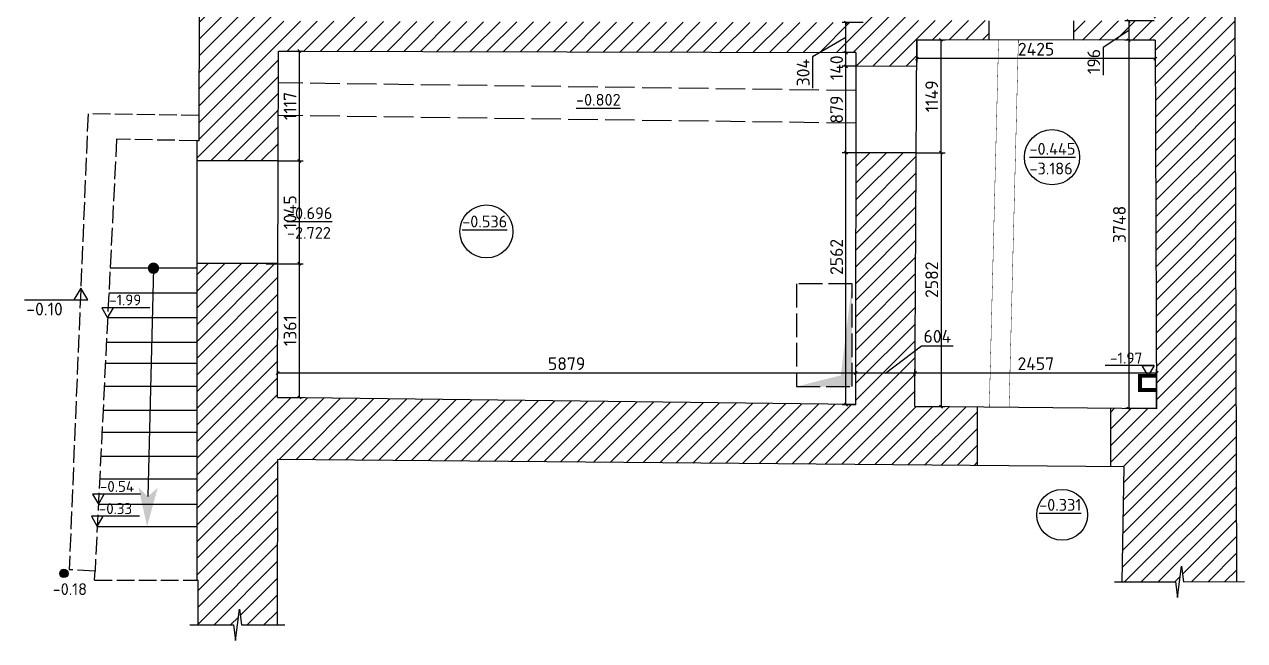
# Model space of a CAD drawing. Header units: millimetres. Extents: x 904915 to 1000606, y 1634169 to 1674089.
# Drawn here: x 904915 to 917326, y 1653727 to 1659995 of the extents above; entities that cross this region are included whole.
import ezdxf

# ---------------------------------------------------------------- set-up
doc = ezdxf.new("R2010")
doc.units = ezdxf.units.MM
doc.linetypes.add('334', pattern=[5, 4, -1])
doc.linetypes.add('ACAD_ISO02W100', pattern=[15, 12, -3])
for name, color, linetype in [('Балки', 140, 'ACAD_ISO02W100'), ('Канализация', 28, 'Continuous'), ('Контур', 7, 'Continuous'), ('Отметки', 7, 'Continuous'), ('Отметки коммуникаций', 7, 'Continuous'), ('Перепад', 251, 'ACAD_ISO02W100'), ('Пожарные коммуникации', 1, 'Continuous'), ('Размеры', 224, 'Continuous'), ('Тех отверстия', 5, 'ACAD_ISO02W100'), ('Штриховка', 252, 'Continuous')]:
    doc.layers.add(name, color=color, linetype=linetype)
doc.styles.add('ISOCPEUR', font='isocpeur.ttf')
doc.dimstyles.new('GENPLAN 1000', dxfattribs={"dimscale": 10, "dimtxt": 13, "dimasz": 3, "dimexe": 4, "dimexo": 0, "dimgap": 3, "dimtad": 1, "dimdec": 0, "dimzin": 0, "dimtxsty": 'ISOCPEUR', "dimblk1": 'OBLIQUE', "dimblk2": 'OBLIQUE', "dimsah": 1, "dimcen": -1, "dimaunit": 1, "dimadec": 3, "dimazin": 0, "dimtfac": 0.75, "dimtdec": 0, "dimtix": 1, "dimtmove": 1, "dimatfit": 3, "dimfxl": 0, "dimtvp": 0.6, "dimarcsym": 0})

# ---------------------------------------------------------------- blocks, each defined once
blk = doc.blocks.new('S1')
at = {"color": 0, "const_width": 0.75}
blk.add_lwpolyline([(-0.375, 0, 1), (0.375, 0, 1)], format="xyb", close=True, dxfattribs=at)
blk = doc.blocks.new('*U10')
at = {"layer": 'Штриховка'}
blk.add_lwpolyline([(0, 0), (1.966, 1.237)], dxfattribs=at)
blk.add_solid([(2.223, 1.399), (1.836, 1.272), (1.941, 1.105), (1.966, 1.237)], dxfattribs=at)
at = {"layer": 'Штриховка', "xscale": 0.07662220042706859, "yscale": 0.07662220042706859, "zscale": 0.07662220042706859, "rotation": 180.7212171987367}
blk.add_blockref('S1', (0, 0), dxfattribs=at)
blk = doc.blocks.new('806')
at = {"color": 0, "const_width": 0.6}
blk.add_lwpolyline([(-0.3, 0, 1), (0.3, 0, 1)], format="xyb", close=True, dxfattribs=at)
at = {"color": 0}
blk.add_circle((0, 0), 0.6, dxfattribs=at)
blk = doc.blocks.new('_Oblique')
at = {"color": 0, "linetype": 'ByBlock', "lineweight": -2}
blk.add_line((-0.5, -0.5), (0.5, 0.5), dxfattribs=at)
blk = doc.blocks.new('*D334')
at = {"layer": 'Defpoints', "color": 0, "ltscale": 0.03}
for p in [(916407, 1660031), (916147, 1659835), (916417, 1659835)]:
    blk.add_point(p, dxfattribs=at)
at = {"layer": 'Размеры', "color": 0, "lineweight": -2, "ltscale": 0.03}
for p, q in [((916407, 1660031), (916107, 1660031)), ((916147, 1660031), (916147, 1659835)), ((916147, 1659933), (915887, 1659759)), ((916417, 1659835), (916107, 1659835)), ((915887, 1659759), (915887, 1659478))]:
    blk.add_line(p, q, dxfattribs=at)
at = {"layer": 'Размеры', "color": 0, "lineweight": -2, "ltscale": 0.03, "xscale": 30, "yscale": 30, "zscale": 30}
for p, rotation in [((916147, 1660031), 90), ((916147, 1659835), 270)]:
    blk.add_blockref('_Oblique', p, dxfattribs=dict(at, rotation=rotation))
at = {"layer": 'Размеры', "color": 0, "ltscale": 0.03, "insert": (915792, 1659618), "char_height": 130, "attachment_point": 5, "rotation": 90, "style": 'ISOCPEUR'}
blk.add_mtext('196', dxfattribs=at)
blk = doc.blocks.new('*D335')
at = {"layer": 'Defpoints', "color": 0, "ltscale": 0.03}
for p in [(916417, 1659835), (916147, 1656087), (916431, 1656087)]:
    blk.add_point(p, dxfattribs=at)
at = {"layer": 'Размеры', "color": 0, "lineweight": -2, "ltscale": 0.03}
for p, q in [((916417, 1659835), (916107, 1659835)), ((916147, 1659835), (916147, 1656087)), ((916431, 1656087), (916107, 1656087))]:
    blk.add_line(p, q, dxfattribs=at)
at = {"layer": 'Размеры', "color": 0, "lineweight": -2, "ltscale": 0.03, "xscale": 30, "yscale": 30, "zscale": 30}
for p, rotation in [((916147, 1659835), 90), ((916147, 1656087), 270)]:
    blk.add_blockref('_Oblique', p, dxfattribs=dict(at, rotation=rotation))
at = {"layer": 'Размеры', "color": 0, "ltscale": 0.03, "insert": (916052, 1657961), "char_height": 130, "attachment_point": 5, "rotation": 90, "style": 'ISOCPEUR'}
blk.add_mtext('3748', dxfattribs=at)
blk = doc.blocks.new('*D336')
at = {"layer": 'Defpoints', "color": 0, "ltscale": 0.03}
for p in [(913973, 1656449), (913973, 1656202), (916431, 1656087)]:
    blk.add_point(p, dxfattribs=at)
at = {"layer": 'Размеры', "color": 0, "lineweight": -2, "ltscale": 0.03}
for p, q in [((913973, 1656202), (913973, 1656489)), ((916431, 1656449), (913973, 1656449)), ((916431, 1656087), (916431, 1656489))]:
    blk.add_line(p, q, dxfattribs=at)
at = {"layer": 'Размеры', "color": 0, "lineweight": -2, "ltscale": 0.03, "xscale": 30, "yscale": 30, "zscale": 30, "rotation": 180}
blk.add_blockref('_Oblique', (913973, 1656449), dxfattribs=at)
at = {"layer": 'Размеры', "color": 0, "lineweight": -2, "ltscale": 0.03, "xscale": 30, "yscale": 30, "zscale": 30}
blk.add_blockref('_Oblique', (916431, 1656449), dxfattribs=at)
at = {"layer": 'Размеры', "color": 0, "ltscale": 0.03, "insert": (915202, 1656544), "char_height": 130, "attachment_point": 5, "style": 'ISOCPEUR'}
blk.add_mtext('2457', dxfattribs=at)
blk = doc.blocks.new('*D337')
at = {"layer": 'Defpoints', "color": 0, "ltscale": 0.03}
for p in [(913370, 1656449), (913973, 1656202), (913370, 1656127)]:
    blk.add_point(p, dxfattribs=at)
at = {"layer": 'Размеры', "color": 0, "lineweight": -2, "ltscale": 0.03}
for p, q in [((913672, 1656449), (914041, 1656727)), ((914041, 1656727), (914361, 1656727)), ((913370, 1656127), (913370, 1656489)), ((913973, 1656449), (913370, 1656449)), ((913973, 1656202), (913973, 1656489))]:
    blk.add_line(p, q, dxfattribs=at)
at = {"layer": 'Размеры', "color": 0, "lineweight": -2, "ltscale": 0.03, "xscale": 30, "yscale": 30, "zscale": 30, "rotation": 180}
blk.add_blockref('_Oblique', (913370, 1656449), dxfattribs=at)
at = {"layer": 'Размеры', "color": 0, "lineweight": -2, "ltscale": 0.03, "xscale": 30, "yscale": 30, "zscale": 30}
blk.add_blockref('_Oblique', (913973, 1656449), dxfattribs=at)
at = {"layer": 'Размеры', "color": 0, "ltscale": 0.03, "insert": (914201, 1656822), "char_height": 130, "attachment_point": 5, "style": 'ISOCPEUR'}
blk.add_mtext('604', dxfattribs=at)
blk = doc.blocks.new('*D338')
at = {"layer": 'Defpoints', "color": 0, "ltscale": 0.03}
for p in [(907490, 1656449), (907490, 1656200), (913370, 1656127)]:
    blk.add_point(p, dxfattribs=at)
at = {"layer": 'Размеры', "color": 0, "lineweight": -2, "ltscale": 0.03}
for p, q in [((907490, 1656200), (907490, 1656489)), ((913370, 1656449), (907490, 1656449)), ((913370, 1656127), (913370, 1656489))]:
    blk.add_line(p, q, dxfattribs=at)
at = {"layer": 'Размеры', "color": 0, "lineweight": -2, "ltscale": 0.03, "xscale": 30, "yscale": 30, "zscale": 30, "rotation": 180}
blk.add_blockref('_Oblique', (907490, 1656449), dxfattribs=at)
at = {"layer": 'Размеры', "color": 0, "lineweight": -2, "ltscale": 0.03, "xscale": 30, "yscale": 30, "zscale": 30}
blk.add_blockref('_Oblique', (913370, 1656449), dxfattribs=at)
at = {"layer": 'Размеры', "color": 0, "ltscale": 0.03, "insert": (910430, 1656544), "char_height": 130, "attachment_point": 5, "style": 'ISOCPEUR'}
blk.add_mtext('5879', dxfattribs=at)
blk = doc.blocks.new('*D339')
at = {"layer": 'Defpoints', "color": 0, "ltscale": 0.03}
for p in [(907375, 1657561), (907712, 1657561), (907490, 1656200)]:
    blk.add_point(p, dxfattribs=at)
at = {"layer": 'Размеры', "color": 0, "lineweight": -2, "ltscale": 0.03}
for p, q in [((907375, 1657561), (907752, 1657561)), ((907712, 1656200), (907712, 1657561)), ((907490, 1656200), (907752, 1656200))]:
    blk.add_line(p, q, dxfattribs=at)
at = {"layer": 'Размеры', "color": 0, "lineweight": -2, "ltscale": 0.03, "xscale": 30, "yscale": 30, "zscale": 30}
for p, rotation in [((907712, 1657561), 90), ((907712, 1656200), 270)]:
    blk.add_blockref('_Oblique', p, dxfattribs=dict(at, rotation=rotation))
at = {"layer": 'Размеры', "color": 0, "ltscale": 0.03, "insert": (907617, 1656881), "char_height": 130, "attachment_point": 5, "rotation": 90, "style": 'ISOCPEUR'}
blk.add_mtext('1361', dxfattribs=at)
blk = doc.blocks.new('*D340')
at = {"layer": 'Defpoints', "color": 0, "ltscale": 0.03}
for p in [(907498, 1658606), (907712, 1658606), (907375, 1657561)]:
    blk.add_point(p, dxfattribs=at)
at = {"layer": 'Размеры', "color": 0, "lineweight": -2, "ltscale": 0.03}
for p, q in [((907498, 1658606), (907752, 1658606)), ((907712, 1657561), (907712, 1658606)), ((907375, 1657561), (907752, 1657561))]:
    blk.add_line(p, q, dxfattribs=at)
at = {"layer": 'Размеры', "color": 0, "lineweight": -2, "ltscale": 0.03, "xscale": 30, "yscale": 30, "zscale": 30}
for p, rotation in [((907712, 1658606), 90), ((907712, 1657561), 270)]:
    blk.add_blockref('_Oblique', p, dxfattribs=dict(at, rotation=rotation))
at = {"layer": 'Размеры', "color": 0, "ltscale": 0.03, "insert": (907617, 1658084), "char_height": 130, "attachment_point": 5, "rotation": 90, "style": 'ISOCPEUR'}
blk.add_mtext('1045', dxfattribs=at)
blk = doc.blocks.new('*D341')
at = {"layer": 'Defpoints', "color": 0, "ltscale": 0.03}
for p in [(907501, 1659724), (907712, 1659724), (907498, 1658606)]:
    blk.add_point(p, dxfattribs=at)
at = {"layer": 'Размеры', "color": 0, "lineweight": -2, "ltscale": 0.03}
for p, q in [((907501, 1659724), (907752, 1659724)), ((907712, 1658606), (907712, 1659724)), ((907498, 1658606), (907752, 1658606))]:
    blk.add_line(p, q, dxfattribs=at)
at = {"layer": 'Размеры', "color": 0, "lineweight": -2, "ltscale": 0.03, "xscale": 30, "yscale": 30, "zscale": 30}
for p, rotation in [((907712, 1659724), 90), ((907712, 1658606), 270)]:
    blk.add_blockref('_Oblique', p, dxfattribs=dict(at, rotation=rotation))
at = {"layer": 'Размеры', "color": 0, "ltscale": 0.03, "insert": (907617, 1659165), "char_height": 130, "attachment_point": 5, "rotation": 90, "style": 'ISOCPEUR'}
blk.add_mtext('1117', dxfattribs=at)
blk = doc.blocks.new('*D342')
at = {"layer": 'Defpoints', "color": 0, "ltscale": 0.03}
for p in [(913271, 1658690), (913371, 1658690), (913370, 1656127)]:
    blk.add_point(p, dxfattribs=at)
at = {"layer": 'Размеры', "color": 0, "lineweight": -2, "ltscale": 0.03}
for p, q in [((913371, 1658690), (913231, 1658690)), ((913271, 1656127), (913271, 1658690)), ((913370, 1656127), (913231, 1656127))]:
    blk.add_line(p, q, dxfattribs=at)
at = {"layer": 'Размеры', "color": 0, "lineweight": -2, "ltscale": 0.03, "xscale": 30, "yscale": 30, "zscale": 30}
for p, rotation in [((913271, 1658690), 90), ((913271, 1656127), 270)]:
    blk.add_blockref('_Oblique', p, dxfattribs=dict(at, rotation=rotation))
at = {"layer": 'Размеры', "color": 0, "ltscale": 0.03, "insert": (913176, 1657630), "char_height": 130, "attachment_point": 5, "rotation": 90, "style": 'ISOCPEUR'}
blk.add_mtext('2562', dxfattribs=at)
blk = doc.blocks.new('*D343')
at = {"layer": 'Defpoints', "color": 0, "ltscale": 0.03}
for p in [(913271, 1659569), (913372, 1659569), (913371, 1658690)]:
    blk.add_point(p, dxfattribs=at)
at = {"layer": 'Размеры', "color": 0, "lineweight": -2, "ltscale": 0.03}
for p, q in [((913372, 1659569), (913231, 1659569)), ((913271, 1658690), (913271, 1659569)), ((913371, 1658690), (913231, 1658690))]:
    blk.add_line(p, q, dxfattribs=at)
at = {"layer": 'Размеры', "color": 0, "lineweight": -2, "ltscale": 0.03, "xscale": 30, "yscale": 30, "zscale": 30}
for p, rotation in [((913271, 1659569), 90), ((913271, 1658690), 270)]:
    blk.add_blockref('_Oblique', p, dxfattribs=dict(at, rotation=rotation))
at = {"layer": 'Размеры', "color": 0, "ltscale": 0.03, "insert": (913176, 1659129), "char_height": 130, "attachment_point": 5, "rotation": 90, "style": 'ISOCPEUR'}
blk.add_mtext('879', dxfattribs=at)
blk = doc.blocks.new('*D344')
at = {"layer": 'Defpoints', "color": 0, "ltscale": 0.03}
for p in [(913271, 1659709), (913372, 1659709), (913372, 1659569)]:
    blk.add_point(p, dxfattribs=at)
at = {"layer": 'Размеры', "color": 0, "lineweight": -2, "ltscale": 0.03}
for p, q in [((913372, 1659709), (913231, 1659709)), ((913271, 1659569), (913271, 1659709)), ((913372, 1659569), (913231, 1659569))]:
    blk.add_line(p, q, dxfattribs=at)
at = {"layer": 'Размеры', "color": 0, "lineweight": -2, "ltscale": 0.03, "xscale": 30, "yscale": 30, "zscale": 30}
for p, rotation in [((913271, 1659709), 90), ((913271, 1659569), 270)]:
    blk.add_blockref('_Oblique', p, dxfattribs=dict(at, rotation=rotation))
at = {"layer": 'Размеры', "color": 0, "ltscale": 0.03, "insert": (913176, 1659554), "char_height": 130, "attachment_point": 5, "rotation": 90, "style": 'ISOCPEUR'}
blk.add_mtext('140', dxfattribs=at)
blk = doc.blocks.new('*D345')
at = {"layer": 'Defpoints', "color": 0, "ltscale": 0.03}
for p in [(913271, 1660013), (913447, 1660013), (913372, 1659709)]:
    blk.add_point(p, dxfattribs=at)
at = {"layer": 'Размеры', "color": 0, "lineweight": -2, "ltscale": 0.03}
for p, q in [((913447, 1660013), (913231, 1660013)), ((913271, 1659709), (913271, 1660013)), ((913271, 1659861), (912931, 1659665)), ((912931, 1659665), (912931, 1659345)), ((913372, 1659709), (913231, 1659709))]:
    blk.add_line(p, q, dxfattribs=at)
at = {"layer": 'Размеры', "color": 0, "lineweight": -2, "ltscale": 0.03, "xscale": 30, "yscale": 30, "zscale": 30}
for p, rotation in [((913271, 1660013), 90), ((913271, 1659709), 270)]:
    blk.add_blockref('_Oblique', p, dxfattribs=dict(at, rotation=rotation))
at = {"layer": 'Размеры', "color": 0, "ltscale": 0.03, "insert": (912836, 1659505), "char_height": 130, "attachment_point": 5, "rotation": 90, "style": 'ISOCPEUR'}
blk.add_mtext('304', dxfattribs=at)
blk = doc.blocks.new('*D376')
at = {"layer": 'Defpoints', "color": 0, "ltscale": 0.03}
for p in [(913992, 1659838), (916417, 1659835), (913992, 1659648)]:
    blk.add_point(p, dxfattribs=at)
at = {"layer": 'Размеры', "color": 0, "lineweight": -2, "ltscale": 0.03}
for p, q in [((913992, 1659838), (913992, 1659608)), ((916417, 1659835), (916417, 1659608)), ((916417, 1659648), (913992, 1659648))]:
    blk.add_line(p, q, dxfattribs=at)
at = {"layer": 'Размеры', "color": 0, "lineweight": -2, "ltscale": 0.03, "xscale": 30, "yscale": 30, "zscale": 30, "rotation": 180}
blk.add_blockref('_Oblique', (913992, 1659648), dxfattribs=at)
at = {"layer": 'Размеры', "color": 0, "lineweight": -2, "ltscale": 0.03, "xscale": 30, "yscale": 30, "zscale": 30}
blk.add_blockref('_Oblique', (916417, 1659648), dxfattribs=at)
at = {"layer": 'Размеры', "color": 0, "ltscale": 0.03, "insert": (915205, 1659743), "char_height": 130, "attachment_point": 5, "style": 'ISOCPEUR'}
blk.add_mtext('2425', dxfattribs=at)
blk = doc.blocks.new('*D377')
at = {"layer": 'Defpoints', "color": 0, "ltscale": 0.03}
for p in [(913986, 1658690), (913973, 1656107), (914239, 1656107)]:
    blk.add_point(p, dxfattribs=at)
at = {"layer": 'Размеры', "color": 0, "lineweight": -2, "ltscale": 0.03}
for p, q in [((913986, 1658690), (914279, 1658690)), ((914239, 1658690), (914239, 1656107)), ((913973, 1656107), (914279, 1656107))]:
    blk.add_line(p, q, dxfattribs=at)
at = {"layer": 'Размеры', "color": 0, "lineweight": -2, "ltscale": 0.03, "xscale": 30, "yscale": 30, "zscale": 30}
for p, rotation in [((914239, 1658690), 90), ((914239, 1656107), 270)]:
    blk.add_blockref('_Oblique', p, dxfattribs=dict(at, rotation=rotation))
at = {"layer": 'Размеры', "color": 0, "ltscale": 0.03, "insert": (914144, 1657398), "char_height": 130, "attachment_point": 5, "rotation": 90, "style": 'ISOCPEUR'}
blk.add_mtext('2582', dxfattribs=at)
blk = doc.blocks.new('*D385')
at = {"layer": 'Defpoints', "color": 0, "ltscale": 0.03}
for p in [(913992, 1659838), (914239, 1659838), (913986, 1658690)]:
    blk.add_point(p, dxfattribs=at)
at = {"layer": 'Размеры', "color": 0, "lineweight": -2, "ltscale": 0.03}
for p, q in [((913992, 1659838), (914279, 1659838)), ((914239, 1658690), (914239, 1659838)), ((913986, 1658690), (914279, 1658690))]:
    blk.add_line(p, q, dxfattribs=at)
at = {"layer": 'Размеры', "color": 0, "lineweight": -2, "ltscale": 0.03, "xscale": 30, "yscale": 30, "zscale": 30}
for p, rotation in [((914239, 1659838), 90), ((914239, 1658690), 270)]:
    blk.add_blockref('_Oblique', p, dxfattribs=dict(at, rotation=rotation))
at = {"layer": 'Размеры', "color": 0, "ltscale": 0.03, "insert": (914144, 1659264), "char_height": 130, "attachment_point": 5, "rotation": 90, "style": 'ISOCPEUR'}
blk.add_mtext('1149', dxfattribs=at)

msp = doc.modelspace()

# ---------------------------------------------------------------- hatches: boundary and pattern name
at = {"layer": 'Штриховка', "ltscale": 0.03}
h = msp.add_hatch(dxfattribs=at)
h.set_pattern_fill('_USER', color=256, scale=120, angle=45, pattern_type=0)
h.set_pattern_definition([(45, (0, 0), (-84.852814, 84.852814), [])])
h.paths.add_polyline_path([(917196.8, 1670851.4), (912514.7, 1670888), (912512.2, 1670627.6), (912507, 1670069), (916411, 1670032.3), (916420.3, 1664193.9), (915823.1, 1664199), (915812.5, 1663610.2), (916423.4, 1663599.2), (916406.7, 1660030.7), (915588.2, 1660031.9), (915587.9, 1659835.8), (916417.2, 1659834.6), (916430.6, 1656086.5), (915962.8, 1656090.5), (915962.8, 1655497.4), (916101.6, 1655496.3), (916082, 1654324), (916663.8, 1654325.7), (916683.4, 1654485.8), (916703.8, 1654325.8), (917245.7, 1654327.4)])
h.paths.add_polyline_path([(914609.5, 1656101.9), (913973, 1656107.3), (913986.4, 1658689.5), (913371.4, 1658689.9), (913369.7, 1656127.5), (907490.2, 1656200.3), (907494.3, 1657561.5), (906669, 1657561.5), (906669, 1654341), (906679.7, 1654341), (906678.7, 1653888.3), (907081.9, 1653887.4), (907102.2, 1654047.3), (907121.9, 1653887.3), (907485.1, 1653886.5), (907488.8, 1655569.3), (914609.5, 1655508.9)])
h.paths.add_polyline_path([(913980.1, 1661469), (913439, 1661466), (913447.1, 1660013.1), (908352.5, 1660025.7), (908359.3, 1661783.9), (908224.4, 1661784.4), (908217.5, 1660026.1), (907500.6, 1660027.8), (907506.2, 1661460.4), (907101.7, 1661462), (907103.6, 1661940.6), (906943.6, 1661961.2), (907103.7, 1661980.6), (907105.4, 1662419.2), (907509.9, 1662417.7), (907514.9, 1663697.7), (908231.8, 1663691.7), (908231.2, 1663535.5), (908366.1, 1663535), (908366.7, 1663690.5), (913426.8, 1663648), (913433.7, 1662409.7), (913974.8, 1662412.7), (913967.9, 1663643.5), (914887.9, 1663626.9), (914898.3, 1664206.7), (907497.5, 1664268.9), (907522.4, 1670116), (911375.5, 1670079.7), (911380.8, 1670638.3), (911383.2, 1670896.8), (906702.9, 1670933.4), (906709.9, 1664825.9), (906692.9, 1660300.9), (906689.6, 1658811.8), (906669, 1658812.2), (906669, 1658606.4), (907497.5, 1658606.4), (907500.9, 1659723.7), (913372, 1659709.2), (913371.9, 1659569), (913991, 1659568.6), (913992.4, 1659838.1), (914729, 1659837.1), (914729.3, 1660033.1), (913988.1, 1660034.2)])
h.paths.add_polyline_path([(906891, 1662270, -1), (906931, 1662270, -1)], flags=16)
h.paths.add_polyline_path([(908363, 1662723), (908228, 1662723.5), (908226.3, 1662289.5), (908361.3, 1662289)], flags=17)

# ---------------------------------------------------------------- linework, layer by layer
at = {"layer": 'Балки', "color": 3, "ltscale": 25}
for p, q in [((913371.8, 1659322.3), (907499.9, 1659400.1)), ((913371.6, 1658990.5), (907498.9, 1659068.4))]:
    msp.add_line(p, q, dxfattribs=at)
at = {"layer": 'Балки', "ltscale": 20}
msp.add_lwpolyline([(912769, 1656312), (913332.9, 1656312), (913332.9, 1657355.2), (912769, 1657355.2)], close=True, dxfattribs=at)
at = {"layer": 'Канализация', "color": 26, "ltscale": 0.03, "const_width": 40}
msp.add_lwpolyline([(916429.9, 1656276.6), (916260.7, 1656276.6), (916260.7, 1656420.5), (916429.4, 1656420.5)], dxfattribs=at)
at = {"layer": 'Контур', "ltscale": 15}
for p, q in [((917245.7, 1654327.4), (917196.8, 1670851.4)), ((906692.9, 1660300.9), (906689.6, 1658811.8)), ((914729, 1659837.1), (914729.3, 1660033.1)), ((915587.9, 1659835.8), (915588.2, 1660031.9)), ((913973, 1656107.3), (913992.4, 1659838.1)), ((916417.2, 1659834.6), (913992.4, 1659838.1)), ((916417.2, 1659834.6), (916430.6, 1656086.5)), ((907490.2, 1656200.3), (907500.9, 1659723.7)), ((907500.9, 1659723.7), (913372, 1659709.2)), ((913372, 1659709.2), (913369.7, 1656127.5)), ((913991, 1659568.6), (913371.9, 1659569)), ((906669, 1658812.2), (906669, 1654341)), ((906689.6, 1658811.8), (906669, 1658812.2)), ((913986.4, 1658689.5), (913371.4, 1658689.9)), ((907497.5, 1658606.4), (906669, 1658606.4)), ((907494.3, 1657561.5), (906669, 1657561.5)), ((913369.7, 1656127.5), (907490.2, 1656200.3)), ((916430.6, 1656086.5), (913973, 1656107.3)), ((907488.8, 1655569.3), (907485.1, 1653886.5)), ((916101.6, 1655496.3), (907488.8, 1655569.3)), ((916082, 1654324), (916101.6, 1655496.3)), ((905629, 1654341), (905634, 1654441)), ((906679.7, 1654341), (906669, 1654341)), ((906679.7, 1654341), (906678.7, 1653888.3))]:
    msp.add_line(p, q, dxfattribs=at)
at = {"layer": 'Контур', "color": 252, "ltscale": 15}
for p, q in [((906669, 1657515), (905787.2, 1657515)), ((906669, 1657515), (905787.2, 1657515)), ((906669, 1657263), (905774.6, 1657263)), ((906669, 1657263), (905774.6, 1657263)), ((906669, 1657011), (905762, 1657011)), ((906669, 1657011), (905762, 1657011)), ((906669, 1656759), (905749.5, 1656759)), ((906669, 1656759), (905749.5, 1656759)), ((906669, 1656546), (905738.9, 1656546)), ((906669, 1656546), (905738.9, 1656546)), ((905727.4, 1656315), (906669, 1656315)), ((905727.4, 1656315), (906669, 1656315)), ((905715.3, 1656072), (906669, 1656072)), ((905715.3, 1656072), (906669, 1656072)), ((906669, 1655844), (905703.9, 1655844)), ((906669, 1655844), (905703.9, 1655844)), ((905691.9, 1655604), (906669, 1655604)), ((905691.9, 1655604), (906669, 1655604)), ((905680.4, 1655373), (906669, 1655373)), ((905680.4, 1655373), (906669, 1655373)), ((905667.5, 1655114), (906669, 1655114)), ((905667.5, 1655114), (906669, 1655114)), ((905656.3, 1654889), (906669, 1654889)), ((905656.3, 1654889), (906669, 1654889))]:
    msp.add_line(p, q, dxfattribs=at)
at = {"layer": 'Контур'}
msp.add_solid([(913332.9, 1657355.2), (913332.9, 1656312), (913219.2, 1656425.6), (912769, 1656312)], dxfattribs=at)
at = {"layer": 'Отметки', "color": 0}
for points in [[(904915.3, 1657191.9), (905419.2, 1657191.9), (905558.8, 1657191.9), (905489, 1657312.8), (905419.2, 1657191.9)], [(906190.7, 1657113.8), (905821.4, 1657113.8), (905702.7, 1657113.8), (905762, 1657011), (905821.4, 1657113.8)], [(906096.1, 1655216.8), (905726.9, 1655216.8), (905608.2, 1655216.8), (905667.5, 1655114), (905726.9, 1655216.8)], [(906084.9, 1654991.8), (905715.7, 1654991.8), (905597, 1654991.8), (905656.3, 1654889), (905715.7, 1654991.8)]]:
    msp.add_lwpolyline(points, dxfattribs=at)
at = {"layer": 'Отметки', "ltscale": 0.03}
for centre, radius in [((915366.8, 1658644, -445), 280.9), ((909614, 1657889, -536), 269.7), ((915470, 1655006.9, -331), 258.5)]:
    msp.add_circle(centre, radius, dxfattribs=at)
at = {"layer": 'Отметки коммуникаций', "color": 24}
msp.add_line((916405.4, 1656525.1, 115612.6), (915907.4, 1656525.1, 115612.6), dxfattribs=at)
msp.add_lwpolyline([(916345, 1656420.5), (916284.7, 1656525.1), (916405.4, 1656525.1)], close=True, dxfattribs=at)
at = {"layer": 'Перепад', "linetype": '334', "ltscale": 45}
for p, q in [((905562.3, 1659086.6), (905370.7, 1654448.4)), ((906690.2, 1659067.1), (905562.3, 1659086.6)), ((905852.5, 1658826.3), (905633.7, 1654435.3)), ((906669, 1658812.2), (905852.5, 1658826.3)), ((905633.7, 1654435.3), (905370.7, 1654448.4)), ((905629, 1654341), (905634, 1654441)), ((905629, 1654341), (906669, 1654341))]:
    msp.add_line(p, q, dxfattribs=at)
at = {"layer": 'Пожарные коммуникации', "linetype": 'ACAD_ISO02W100', "ltscale": 25, "const_width": 4, "flags": 128}
for points in [[(914823.5, 1659836.9), (914729, 1656100.9)], [(914930.2, 1656099.2), (915024.8, 1659836.6)]]:
    msp.add_lwpolyline(points, dxfattribs=at)
at = {"layer": 'Тех отверстия', "ltscale": 0.03}
for points in [[(914609.5, 1655508.9), (914609.5, 1656101.9)], [(915962.8, 1656090.5), (915962.8, 1655497.4)]]:
    msp.add_lwpolyline(points, dxfattribs=at)
at = {"layer": 'Штриховка'}
for points in [[(916002, 1654323.8), (916623.8, 1654325.6), (916644.3, 1654165.7), (916683.4, 1654485.8), (916703.8, 1654325.8), (917325.7, 1654327.7)], [(906598.7, 1653888.5), (907041.9, 1653887.5), (907061.5, 1653727.4), (907102.2, 1654047.3), (907121.9, 1653887.3), (907565.1, 1653886.3)]]:
    msp.add_lwpolyline(points, dxfattribs=at)

# ---------------------------------------------------------------- block references
at = {"layer": 'Отметки', "xscale": 69.99999999999984, "yscale": 69.99999999999984, "zscale": 69.99999999999984}
msp.add_blockref('806', (905316.8, 1654410.8), dxfattribs=at)
at = {"layer": 'Штриховка', "xscale": 1000, "yscale": 1000, "zscale": 1000, "rotation": 236.3988888889026}
msp.add_blockref('*U10', (906228.1, 1657515), dxfattribs=at)
msp.add_blockref('*U10', (906228.1, 1657515), dxfattribs=at)

# ---------------------------------------------------------------- texts
at = {"layer": 'Отметки', "color": 3, "ltscale": 0.03, "style": 'ISOCPEUR'}
msp.add_text('%%u-0.802', height=120, dxfattribs=at).set_placement((910525.5, 1659168.3, -802))
at = {"layer": 'Отметки', "ltscale": 0.03, "style": 'ISOCPEUR'}
for s, p in [('%%u-0.536', (909368.2, 1657930.2, -536)), ('%%u-0.331', (915236.2, 1655048.2, -331)), ('-0.18', (905202.3, 1654191, -187.1))]:
    msp.add_text(s, height=120, dxfattribs=at).set_placement(p)
at = {"layer": 'Отметки', "style": 'ISOCPEUR'}
for s, height, p in [('-0.10', 130, (904935.4, 1657034.7, 88.6)), ('-1.99', 110.5, (905778.1, 1657136.9, 75.3)), ('-0.54', 110.5, (905683.6, 1655239.9, 75.3)), ('-0.33', 110.5, (905672.4, 1655014.9, 75.3))]:
    msp.add_text(s, height=height, dxfattribs=at).set_placement(p)
at = {"layer": 'Отметки', "ltscale": 0.03, "char_height": 120, "attachment_point": 1, "style": 'ISOCPEUR'}
for s, insert, width in [('\\L-0.445\\l\\P{\\C98;-3.186}', (915137.9, 1658789.2), 564), ('\\L-0.696\\l\\P-2.722', (907585.5, 1658134.7), 540)]:
    msp.add_mtext(s, dxfattribs=dict(at, insert=insert, width=width))
at = {"layer": 'Отметки коммуникаций', "color": 24, "style": 'ISOCPEUR'}
msp.add_text('-1.97', height=113.01, dxfattribs=at).set_placement((915956.2, 1656544.7))

# ---------------------------------------------------------------- dimensions: what is measured, and where the dimension line sits
at = {"layer": 'Размеры', "ltscale": 0.03}
for base, p1, p2, picture, middle in [((913270.9, 1660013.1), (913372, 1659709.2), (913447.1, 1660013.1), '*D345', (912931.1, 1659635.3)), ((916146.9, 1659834.6), (916406.7, 1660030.7), (916417.2, 1659834.6), '*D334', (915887, 1659728.8)), ((913270.9, 1659709.2), (913371.9, 1659569), (913372, 1659709.2), '*D344', (913270.9, 1659554)), ((913270.9, 1658689.9), (913369.7, 1656127.5), (913371.4, 1658689.9), '*D342', (913270.9, 1657629.6))]:
    dim = msp.add_linear_dim(base=base, p1=p1, p2=p2, angle=90, dimstyle='GENPLAN 1000', dxfattribs=at)
    dim.commit()
    dim.dimension.update_dxf_attribs({"geometry": picture, "text_midpoint": middle, "dimtype": 160})
for base, p1, p2, picture, middle in [((913992.4, 1659648.4), (916417.2, 1659834.6), (913992.4, 1659838.1), '*D376', (915204.8, 1659743.4)), ((907490.2164, 1656449.0049), (913369.6982, 1656127.4676), (907490.2164, 1656200.2503), '*D338', (910429.9573, 1656544.0049)), ((913973.5, 1656449), (916430.6, 1656086.5), (913973.5, 1656201.8), '*D336', (915202, 1656544))]:
    dim = msp.add_linear_dim(base=base, p1=p1, p2=p2, dimstyle='GENPLAN 1000', dxfattribs=at)
    dim.commit()
    dim.dimension.update_dxf_attribs({"geometry": picture, "text_midpoint": middle})
for base, p1, p2, picture, middle in [((914239.5, 1659838.1), (913986.4, 1658689.5), (913992.4, 1659838.1), '*D385', (914144.5, 1659263.8)), ((916146.9, 1656086.5), (916417.2, 1659834.6), (916430.6, 1656086.5), '*D335', (916051.9, 1657960.6)), ((907712.1, 1659723.7), (907497.5, 1658606.4), (907500.9, 1659723.7), '*D341', (907617.1, 1659165)), ((913270.9, 1659569), (913371.4, 1658689.9), (913371.9, 1659569), '*D343', (913175.9, 1659129.5)), ((914239.5, 1656107.3), (913986.4, 1658689.5), (913973, 1656107.3), '*D377', (914144.5, 1657398.4)), ((907712.1, 1658606.4), (907374.8, 1657561.5), (907497.5, 1658606.4), '*D340', (907617.1, 1658083.9)), ((907712.1, 1657561.5), (907490.2, 1656200.3), (907374.8, 1657561.5), '*D339', (907617.1, 1656880.9))]:
    dim = msp.add_linear_dim(base=base, p1=p1, p2=p2, angle=90, dimstyle='GENPLAN 1000', dxfattribs=at)
    dim.commit()
    dim.dimension.update_dxf_attribs({"geometry": picture, "text_midpoint": middle})
dim = msp.add_linear_dim(base=(913369.7, 1656449), p1=(913973.5, 1656201.8), p2=(913369.7, 1656127.5), dimstyle='GENPLAN 1000', dxfattribs=at)
dim.commit()
dim.dimension.update_dxf_attribs({"geometry": '*D337', "text_midpoint": (914070.9, 1656726.7), "dimtype": 160})

doc.saveas('drawing.dxf')
